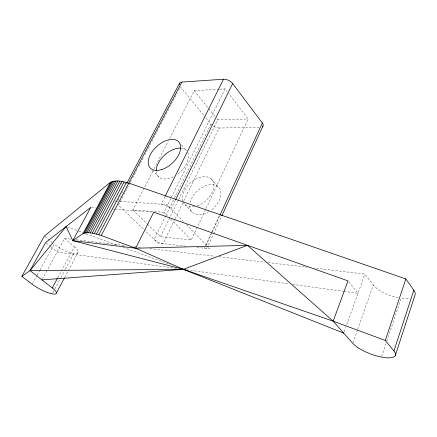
<?xml version="1.0" encoding="UTF-8"?>
<svg xmlns="http://www.w3.org/2000/svg" width="437" height="437" viewBox="0 0 437 437"><rect width="100%" height="100%" fill="white"/><g stroke="black" fill="none" stroke-linecap="round" stroke-linejoin="round"><path stroke-width="0.33" stroke-dasharray="2.19 1.64" d="M381.736 356.445L386.69 341.57M386.909 340.926L401.133 298.236A22.915 8.713 19.3 0 0 410.223 298.198M352.987 342.712L357.504 329.886M357.728 329.247L373.307 285L364.906 274.086L314.061 268.045M344.165 331.825L345.782 327.329M346.705 324.762L364.906 274.086M205.248 246.392L204.39 248.254A7.325 2.622 25 0 0 207.247 247.571M205.532 245.774L211.524 232.746M211.808 232.129L219.227 215.998M211.934 232.631L206.237 245.02A7.325 2.622 25 0 1 207.018 246.004M212.218 232.014L219.625 215.905M208.383 245.091L213.218 234.543M213.502 233.926L221.466 216.561M147.389 224.044L160.439 236.745L191.286 239.957L205.789 209.099M206.078 208.482L248.145 118.995L228.753 93.698M174.887 219.166L163.001 243.633A6.992 2.398 26.1 0 1 154.13 239.4L165.541 216.217M175.188 218.555L183.507 201.424M183.808 200.812L219.177 128.014L260.026 127.304M160.439 236.745L178.422 200.009M178.722 199.392L217.681 119.793L248.145 118.995M165.842 215.605L174.254 198.524M174.554 197.917L210.902 124.097L205.324 117.28M175.308 200.326L171.102 208.886A7.713 2.912 26.3 0 0 161.204 204.166L164.853 196.852M152.813 171.184L132.886 209.935L163.99 212.306L171.244 197.639M171.544 197.027L225.039 88.853L227.103 91.546M154.059 168.758L168.376 140.911M169.622 138.485L194.214 90.656L219.008 89.208M130.133 182.781L118.427 205.1L143.855 229.534M130.45 182.18L131.395 180.366M132.662 177.957L137.409 168.906M138.671 166.492L143.418 157.446M144.685 155.031L177.269 92.901M178.536 90.486L180.437 86.865L204.898 116.755M117.853 200.501L120.388 195.683M121.655 193.274L122.606 191.466M64.752 277.375L78.196 252.187M52.828 292.659L54.439 289.655M54.762 289.054L60.563 278.227M60.885 277.626L65.069 269.809M65.392 269.208L73.771 253.575M57.739 277.812L74.421 246.79L64.6 238.405L47.453 269.804M42.269 279.298L47.125 270.399M32.502 283.651L36.779 275.878M37.112 275.283L39.74 270.503M40.073 269.902L54.215 244.207A15.645 4.49 27.7 0 0 73.902 253.591A15.645 4.49 27.7 0 0 74.421 246.79M219.68 89.164L225.039 88.853M119.743 183.403L124.458 183.622M125.135 183.655L127.151 183.748M114.794 201.047L116.706 201.173M119.935 201.391L166.89 204.549L183.447 221.581M91.453 207.395L95.512 207.706M112.429 209.006L114.456 209.165M115.133 209.214L153.021 212.131M186.069 246.211L157.948 243.07L144.347 230.004M196.929 247.418L209.989 248.877L207.646 246.468M64.6 238.405L70.701 239.126M76.125 239.771L125.61 245.654M134.421 246.697L140.523 247.424M150.017 248.555L215.091 256.284M219.161 256.77L265.254 262.244M267.968 262.566L307.282 267.242M176.603 268.411L57.171 252.007L50.905 246.812M186.725 269.798L289.218 283.875M292.588 284.334L343.165 291.282M343.837 291.375L357.996 293.32L348.404 281.395M67.413 227.011L78.299 230.987M78.939 231.222L82.784 232.626M85.985 233.795L117.373 245.25M123.141 247.353L170.539 264.658M46.202 242.912L50.381 246.375M44.918 236.433L53.183 243.343M132.886 209.935L146.908 223.575M163.99 212.306L167.344 215.698M170.692 219.095L191.286 239.957M186.299 224.509L207.176 245.987M152.442 170.283L158.724 176.919M184.725 204.401L192.045 212.131M211.257 178.924L218.282 186.921M181.388 145.018L185.692 149.918M194.214 90.656L208.296 108.136M208.722 108.666L215.124 116.613M216.828 118.733L217.681 119.793M398.151 297.728A22.915 8.713 19.3 0 1 373.307 285M219.177 128.014A6.511 3.185 26.1 0 1 213.212 126.091M211.923 125.135A6.511 3.185 26.1 0 1 210.902 124.097M190.068 202.577A18.207 11.821 -42.3 0 1 215.496 185.25A18.207 11.821 -42.3 0 1 211.044 210.235M208.924 211.65A18.207 11.821 -42.3 0 1 189.685 206.264M187.588 152.262A19.119 11.515 -42.4 0 1 177.34 174.33M173.134 176.865A19.119 11.515 -42.4 0 1 156.271 171.288M181.235 148.187A19.119 11.515 -42.4 0 1 186.949 151.218M182.841 201.2A18.403 11.761 -42.4 0 1 196.066 179.012A18.403 11.761 -42.4 0 1 213.873 185.097A18.403 11.761 -42.4 0 1 196.912 206.013M194.558 206.641A18.403 11.761 -42.4 0 1 183.054 201.801M117.274 201.725A7.363 2.644 27.3 0 1 118.077 201.397"/><path stroke-width="0.66" d="M395.305 355.521L414.937 295.281A22.915 8.713 19.3 0 0 413.839 290.179L405.847 278.953L131.193 183.933C124.452 181.95 116.171 178.886 109.643 182.939L44.405 236.002L21.85 276.348L32.174 284.247A16.027 3.769 27.4 0 0 52.314 293.888A16.027 3.769 27.4 0 0 52.287 287.956L57.422 278.407M21.85 276.348L30.038 270.607L66.129 226.546L72.777 240.645L135.65 248.216L247.462 245.337L333.174 321.184L352.763 343.356A23.718 7.456 20.6 0 0 381.9 357.166A23.718 7.456 20.6 0 0 393.939 350.949L413.839 290.179M393.939 350.949L385.297 340.439L405.847 278.953M333.174 321.184L347.989 280.876L153.693 212.185L135.65 248.216L101.237 235.532C95.446 233.839 89.033 231.528 83.046 233.533L72.777 240.645L183.349 269.334L333.174 321.184L385.297 340.439M219.909 215.283L262.347 122.983L232.675 83.549A7.129 3.818 26.5 0 0 223.509 79.228L181.89 82.085A6.828 3.485 28.1 0 0 179.301 84.609M221.75 215.938L262.981 126.003M175.608 199.714L232.675 83.549M165.153 196.246L223.509 79.228M127.047 183.032L179.356 83.636M101.237 235.532L181.89 82.085M96.49 234.101L124.092 181.879M98.817 234.756L126.386 182.437M94.272 233.571L121.89 181.459M90.219 232.905L117.853 181.022M92.174 233.172L119.804 181.169M86.794 232.763L114.401 181.131M88.421 232.763L116.045 181.005M56.433 292.965L64.436 277.976M83.046 233.533L110.545 182.3M84.095 233.145L111.643 181.781M85.352 232.888L112.932 181.388M72.777 240.645L90.781 207.34L45.677 242.48L30.038 270.607L52.287 287.956M247.462 245.337L183.349 269.334L41.941 279.888M30.038 270.607L183.349 269.334L343.706 333.109M182 269.148L185.375 269.613M180.148 268.165L183.349 269.334L135.65 248.216M262.347 122.983A6.801 3.463 24.5 0 1 262.347 126.692M156.26 170.703A19.119 11.515 -42.4 0 1 164.449 155.201A19.119 11.515 -42.4 0 1 180.645 148.138M161.297 169.693A19.343 11.428 -42.4 0 0 179.82 143.423A19.343 11.428 -42.4 0 0 152.251 151.524A19.343 11.428 -42.4 0 0 161.297 169.693"/></g></svg>
